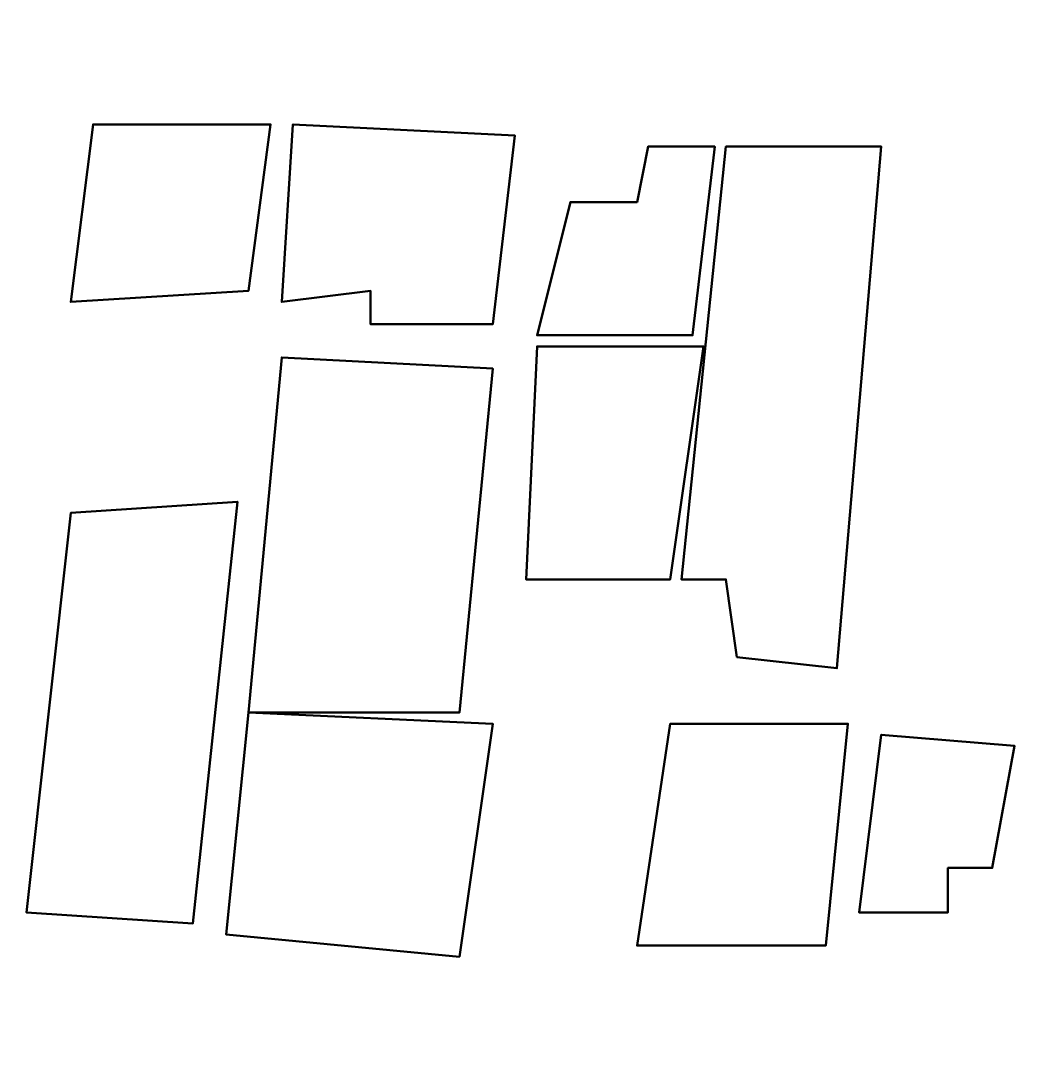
# Model space of a CAD drawing. Header units: metres. Extents: x -246 to 254, y -250 to 250.
# Drawn here: x -178.25 to -132.75, y 34.25 to 81.17 of the extents above; entities that cross this region are included whole.
import ezdxf

# ---------------------------------------------------------------- set-up
doc = ezdxf.new("R2010")
doc.units = ezdxf.units.M
doc.header["$LTSCALE"] = 5.08
doc.layers.add('一般', color=7, linetype='Continuous', lineweight=5)

# ---------------------------------------------------------------- blocks, each defined once
blk = doc.blocks.new('市街地地図 (3D)')
at = {"layer": '一般', "color": 31, "linetype": 'Continuous', "lineweight": 50}
for points in [[(-201.5, 112), (-201.5, 112, 6), (-202.5, 104, 6), (-202.5, 104)], [(-193.5, 112), (-193.5, 112, 6), (-201.5, 112, 6), (-201.5, 112)], [(-194.5, 104.5), (-194.5, 104.5, 6), (-193.5, 112, 6), (-193.5, 112)], [(-192.5, 112), (-192.5, 112, 5.4), (-193, 104, 5.4), (-193, 104)], [(-182.5, 111.5), (-182.5, 111.5, 5.4), (-192.5, 112, 5.4), (-192.5, 112)], [(-183.5, 103), (-183.5, 103, 5.4), (-182.5, 111.5, 5.4), (-182.5, 111.5)], [(-176.5, 111), (-176.5, 111, 6), (-177, 108.5, 6), (-177, 108.5)], [(-173.5, 111), (-173.5, 111, 6), (-176.5, 111, 6), (-176.5, 111)], [(-173, 111), (-173, 111, 4.5), (-175, 91.5, 4.5), (-175, 91.5)], [(-174.5, 102.5), (-174.5, 102.5, 6), (-173.5, 111, 6), (-173.5, 111)], [(-166, 111), (-166, 111, 4.5), (-173, 111, 4.5), (-173, 111)], [(-168, 87.5), (-168, 87.5, 4.5), (-166, 111, 4.5), (-166, 111)], [(-180, 108.5), (-180, 108.5, 6), (-181.5, 102.5, 6), (-181.5, 102.5)], [(-177, 108.5), (-177, 108.5, 6), (-180, 108.5, 6), (-180, 108.5)], [(-202.5, 104), (-202.5, 104, 6), (-194.5, 104.5, 6), (-194.5, 104.5)], [(-193, 104), (-193, 104, 5.4), (-189, 104.5, 5.4), (-189, 104.5)], [(-189, 104.5), (-189, 104.5, 5.4), (-189, 103, 5.4), (-189, 103)], [(-189, 103), (-189, 103, 5.4), (-183.5, 103, 5.4), (-183.5, 103)], [(-181.5, 102.5), (-181.5, 102.5, 6), (-174.5, 102.5, 6), (-174.5, 102.5)], [(-181.5, 102), (-181.5, 102, 6), (-182, 91.5, 6), (-182, 91.5)], [(-174, 102), (-174, 102, 6), (-181.5, 102, 6), (-181.5, 102)], [(-175.5, 91.5), (-175.5, 91.5, 6), (-174, 102, 6), (-174, 102)], [(-193, 101.5), (-193, 101.5, 5.7), (-194.5, 85.5, 5.7), (-194.5, 85.5)], [(-183.5, 101), (-183.5, 101, 5.7), (-193, 101.5, 5.7), (-193, 101.5)], [(-185, 85.5), (-185, 85.5, 5.7), (-183.5, 101, 5.7), (-183.5, 101)], [(-195, 95), (-195, 95, 6), (-202.5, 94.5, 6), (-202.5, 94.5)], [(-197, 76), (-197, 76, 6), (-195, 95, 6), (-195, 95)], [(-202.5, 94.5), (-202.5, 94.5, 6), (-204.5, 76.5, 6), (-204.5, 76.5)], [(-182, 91.5), (-182, 91.5, 6), (-175.5, 91.5, 6), (-175.5, 91.5)], [(-175, 91.5), (-175, 91.5, 4.5), (-173, 91.5, 4.5), (-173, 91.5)], [(-173, 91.5), (-173, 91.5, 4.5), (-172.5, 88, 4.5), (-172.5, 88)], [(-172.5, 88), (-172.5, 88, 4.5), (-168, 87.5, 4.5), (-168, 87.5)], [(-194.5, 85.5), (-194.5, 85.5, 6), (-195.5, 75.5, 6), (-195.5, 75.5)], [(-194.5, 85.5), (-194.5, 85.5, 5.7), (-185, 85.5, 5.7), (-185, 85.5)], [(-183.5, 85), (-183.5, 85, 6), (-194.5, 85.5, 6), (-194.5, 85.5)], [(-185, 74.5), (-185, 74.5, 6), (-183.5, 85, 6), (-183.5, 85)], [(-175.5, 85), (-175.5, 85, 9), (-177, 75, 9), (-177, 75)], [(-167.5, 85), (-167.5, 85, 9), (-175.5, 85, 9), (-175.5, 85)], [(-168.5, 75), (-168.5, 75, 9), (-167.5, 85, 9), (-167.5, 85)], [(-166, 84.5), (-166, 84.5, 6), (-167, 76.5, 6), (-167, 76.5)], [(-160, 84), (-160, 84, 6), (-166, 84.5, 6), (-166, 84.5)], [(-161, 78.5), (-161, 78.5, 6), (-160, 84, 6), (-160, 84)], [(-163, 78.5), (-163, 78.5, 6), (-161, 78.5, 6), (-161, 78.5)], [(-163, 76.5), (-163, 76.5, 6), (-163, 78.5, 6), (-163, 78.5)], [(-204.5, 76.5), (-204.5, 76.5, 6), (-197, 76, 6), (-197, 76)], [(-167, 76.5), (-167, 76.5, 6), (-163, 76.5, 6), (-163, 76.5)], [(-195.5, 75.5), (-195.5, 75.5, 6), (-185, 74.5, 6), (-185, 74.5)], [(-177, 75), (-177, 75, 9), (-168.5, 75, 9), (-168.5, 75)]]:
    blk.add_3dface(points, dxfattribs=at)
for points, invisible_edges in [([(-201.5, 112, 6), (-202.5, 104, 6), (-194.5, 104.5, 6), (-193.5, 112, 6)], 8), ([(-201.5, 112), (-202.5, 104), (-194.5, 104.5), (-193.5, 112)], 8), ([(-189, 104.5, 5.4), (-193, 104, 5.4), (-192.5, 112, 5.4), (-189, 104.5, 5.4)], 12), ([(-189, 104.5), (-193, 104), (-192.5, 112), (-189, 104.5)], 12), ([(-182.5, 111.5, 5.4), (-189, 104.5, 5.4), (-192.5, 112, 5.4), (-182.5, 111.5, 5.4)], 11), ([(-182.5, 111.5), (-189, 104.5), (-192.5, 112), (-182.5, 111.5)], 11), ([(-182.5, 111.5, 5.4), (-183.5, 103, 5.4), (-189, 104.5, 5.4), (-182.5, 111.5, 5.4)], 14), ([(-182.5, 111.5), (-183.5, 103), (-189, 104.5), (-182.5, 111.5)], 14), ([(-177, 108.5, 6), (-176.5, 111, 6), (-173.5, 111, 6), (-177, 108.5, 6)], 12), ([(-177, 108.5, 6), (-173.5, 111, 6), (-174.5, 102.5, 6), (-177, 108.5, 6)], 13), ([(-177, 108.5), (-176.5, 111), (-173.5, 111), (-177, 108.5)], 12), ([(-177, 108.5), (-173.5, 111), (-174.5, 102.5), (-177, 108.5)], 13), ([(-173, 91.5, 4.5), (-175, 91.5, 4.5), (-173, 111, 4.5), (-173, 91.5, 4.5)], 12), ([(-173, 91.5), (-175, 91.5), (-173, 111), (-173, 91.5)], 12), ([(-166, 111, 4.5), (-168, 87.5, 4.5), (-173, 91.5, 4.5), (-166, 111, 4.5)], 14), ([(-166, 111, 4.5), (-173, 91.5, 4.5), (-173, 111, 4.5), (-166, 111, 4.5)], 11), ([(-166, 111), (-168, 87.5), (-173, 91.5), (-166, 111)], 14), ([(-166, 111), (-173, 91.5), (-173, 111), (-166, 111)], 11), ([(-177, 108.5, 6), (-174.5, 102.5, 6), (-181.5, 102.5, 6), (-177, 108.5, 6)], 13), ([(-181.5, 102.5, 6), (-180, 108.5, 6), (-177, 108.5, 6), (-181.5, 102.5, 6)], 12), ([(-177, 108.5), (-174.5, 102.5), (-181.5, 102.5), (-177, 108.5)], 13), ([(-181.5, 102.5), (-180, 108.5), (-177, 108.5), (-181.5, 102.5)], 12), ([(-183.5, 103, 5.4), (-189, 103, 5.4), (-189, 104.5, 5.4), (-183.5, 103, 5.4)], 12), ([(-183.5, 103), (-189, 103), (-189, 104.5), (-183.5, 103)], 12), ([(-181.5, 102, 6), (-182, 91.5, 6), (-175.5, 91.5, 6), (-174, 102, 6)], 8), ([(-181.5, 102), (-182, 91.5), (-175.5, 91.5), (-174, 102)], 8), ([(-193, 101.5, 5.7), (-194.5, 85.5, 5.7), (-185, 85.5, 5.7), (-183.5, 101, 5.7)], 8), ([(-193, 101.5), (-194.5, 85.5), (-185, 85.5), (-183.5, 101)], 8), ([(-202.5, 94.5, 6), (-204.5, 76.5, 6), (-197, 76, 6), (-195, 95, 6)], 8), ([(-202.5, 94.5), (-204.5, 76.5), (-197, 76), (-195, 95)], 8), ([(-168, 87.5, 4.5), (-172.5, 88, 4.5), (-173, 91.5, 4.5), (-168, 87.5, 4.5)], 12), ([(-168, 87.5), (-172.5, 88), (-173, 91.5), (-168, 87.5)], 12), ([(-194.5, 85.5, 6), (-195.5, 75.5, 6), (-185, 74.5, 6), (-183.5, 85, 6)], 8), ([(-194.5, 85.5), (-195.5, 75.5), (-185, 74.5), (-183.5, 85)], 8), ([(-175.5, 85, 9), (-177, 75, 9), (-168.5, 75, 9), (-167.5, 85, 9)], 8), ([(-175.5, 85), (-177, 75), (-168.5, 75), (-167.5, 85)], 8), ([(-163, 78.5, 6), (-167, 76.5, 6), (-166, 84.5, 6), (-163, 78.5, 6)], 13), ([(-163, 78.5), (-167, 76.5), (-166, 84.5), (-163, 78.5)], 13), ([(-166, 84.5, 6), (-160, 84, 6), (-163, 78.5, 6), (-166, 84.5, 6)], 14), ([(-166, 84.5), (-160, 84), (-163, 78.5), (-166, 84.5)], 14), ([(-160, 84, 6), (-161, 78.5, 6), (-163, 78.5, 6), (-160, 84, 6)], 12), ([(-160, 84), (-161, 78.5), (-163, 78.5), (-160, 84)], 12), ([(-163, 78.5, 6), (-163, 76.5, 6), (-167, 76.5, 6), (-163, 78.5, 6)], 12), ([(-163, 78.5), (-163, 76.5), (-167, 76.5), (-163, 78.5)], 12)]:
    blk.add_3dface(points, dxfattribs=dict(at, invisible_edges=invisible_edges))
blk = doc.blocks.new('アーケイド (3D)')
at = {"layer": '一般', "color": 1}
blk.add_blockref('市街地地図 (3D)', (0, 0), dxfattribs=at)
blk = doc.blocks.new('敷地 (3D)')
at = {"layer": '一般', "color": 19, "linetype": 'Continuous', "lineweight": 50}
for points in [[(-272.5, 285.5, 0.1), (227.5, 285.5, 0.1), (227.5, -214.5, 0.1), (-272.5, -214.5, 0.1)], [(-272.5, 285.5), (227.5, 285.5), (227.5, -214.5), (-272.5, -214.5)]]:
    blk.add_3dface(points, dxfattribs=at)
blk = doc.blocks.new('高層建築・集合住宅 (3D)')
at = {"layer": '一般', "color": 7}
for name, p in [('敷地 (3D)', (0, 0)), ('アーケイド (3D)', (0, 0, 2.4)), ('市街地地図 (3D)', (0, 0))]:
    blk.add_blockref(name, p, dxfattribs=at)
at = {"layer": '一般', "color": 1}
for name, p in [('アーケイド (3D)', (0, 0, 2.4)), ('市街地地図 (3D)', (0, 0)), ('アーケイド (3D)', (0, 0, 2.4)), ('市街地地図 (3D)', (0, 0))]:
    blk.add_blockref(name, p, dxfattribs=at)
at = {"layer": '一般', "color": 31}
for name, p in [('アーケイド (3D)', (0, 0, 2.4)), ('市街地地図 (3D)', (0, 0))]:
    blk.add_blockref(name, p, dxfattribs=at)

msp = doc.modelspace()

# ---------------------------------------------------------------- block references
at = {"layer": '一般', "color": 7}
for name, p in [('高層建築・集合住宅 (3D)', (26.5, -35.5)), ('アーケイド (3D)', (26.5, -35.5, 2.4)), ('市街地地図 (3D)', (26.5, -35.5))]:
    msp.add_blockref(name, p, dxfattribs=at)

doc.saveas('drawing.dxf')
